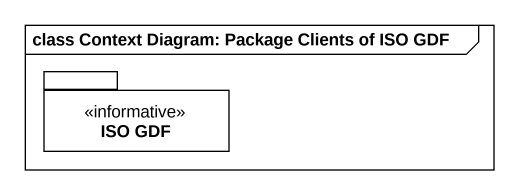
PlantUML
@startuml
mainframe class Context Diagram: Package Clients of ISO GDF
package "ISO GDF" as ISO_GDF <<informative>> {
}
@enduml
